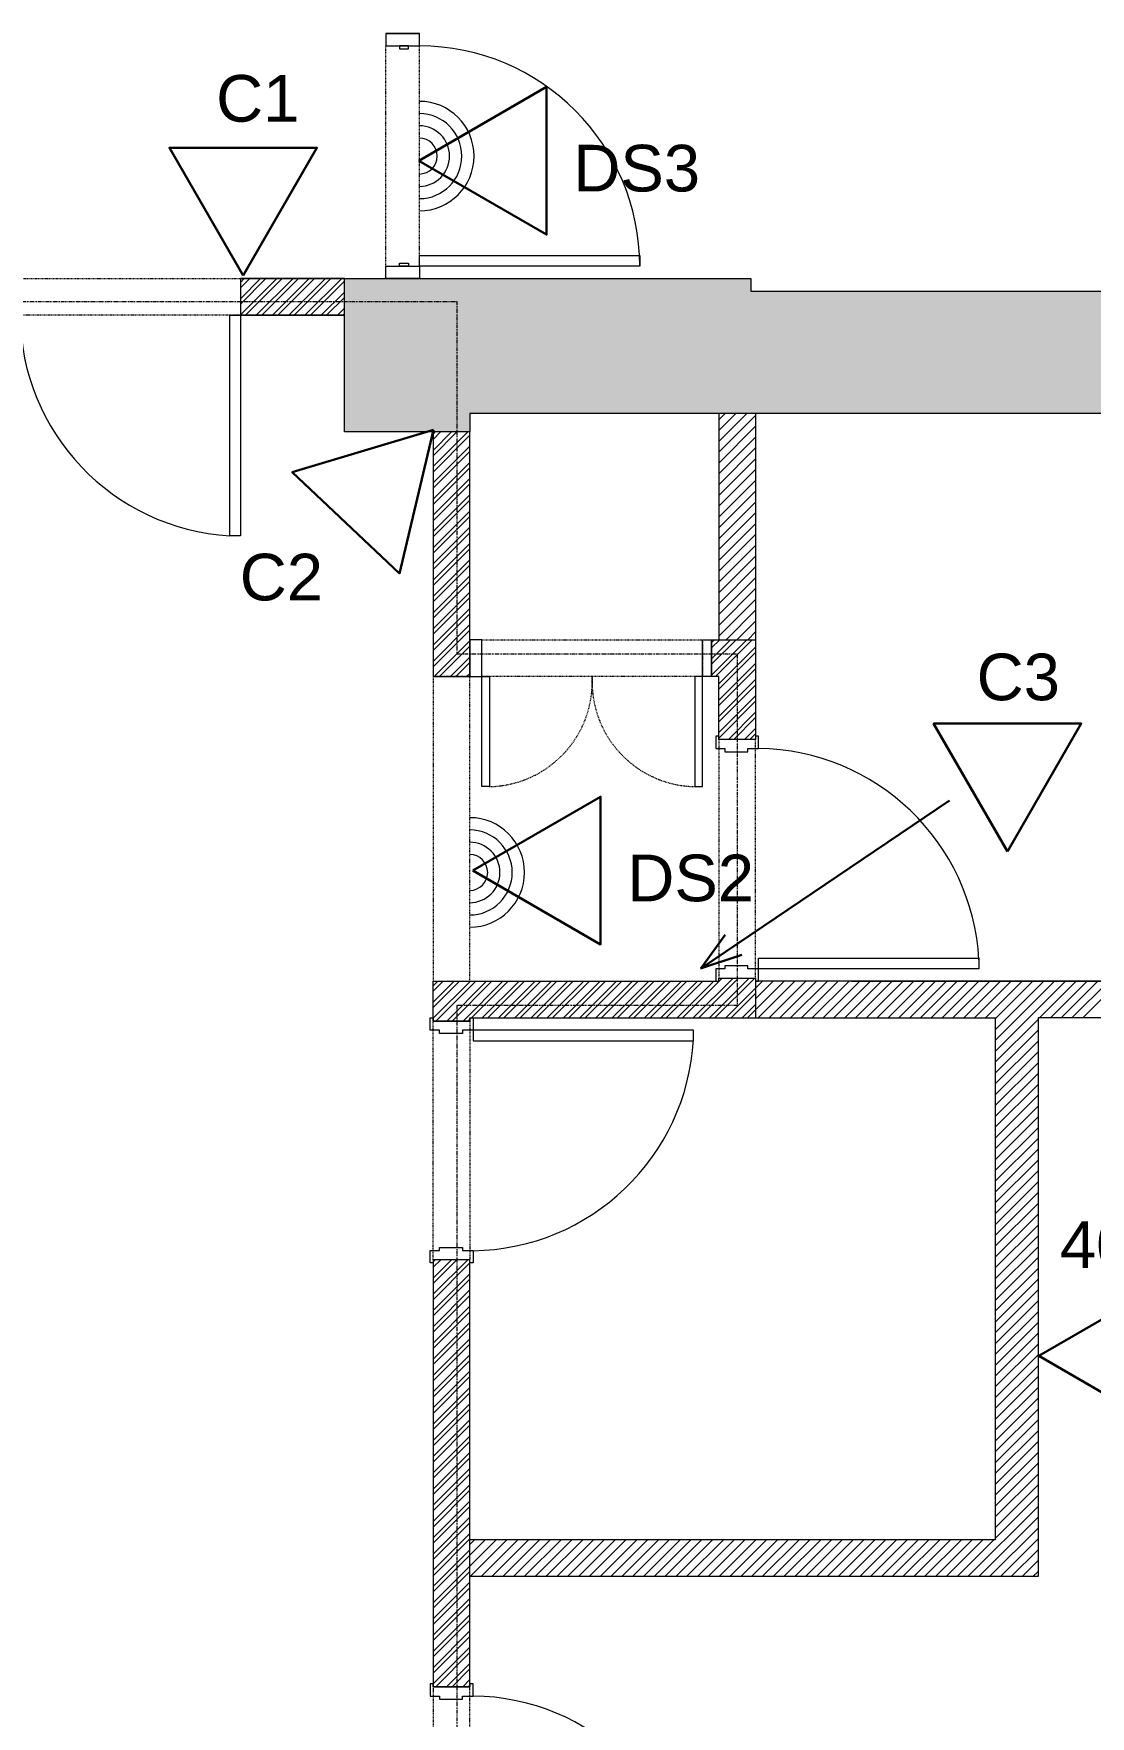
# Model space of a CAD drawing. Header units: inches. Extents: x 891 to 14187, y -1169 to 3232.
# Drawn here: x 1385.2 to 1557.8, y 397.9 to 672.8 of the extents above; entities that cross this region are included whole.
import ezdxf

# ---------------------------------------------------------------- set-up
doc = ezdxf.new("R2010")
doc.units = ezdxf.units.IN
doc.header["$MEASUREMENT"] = 0
doc.linetypes.add('IMPORT-IMPORT-HIDDEN2', pattern=[0.1875, 0.125, -0.0625])
doc.linetypes.add('IMPORT-IMPORT-PHANTOM2', pattern=[1.25, 0.625, -0.125, 0.125, -0.125, 0.125, -0.125])
doc.layers.add('_DROPS_IDFS', color=7, linetype='Continuous')
for name, color, linetype, lineweight in [('_OPTEC_LAYER', 1, 'Continuous', 30), ('A-DOOR', 7, 'Continuous', 9), ('A-DOOR-HEAD', 7, 'IMPORT-IMPORT-HIDDEN2', 9), ('A-DOOR-JAMB', 7, 'Continuous', 9), ('A-Hatch', 7, 'Continuous', 9), ('A-HATCH-1HR', 7, 'Continuous', 9), ('A-HATCH-2 HR', 7, 'Continuous', 9), ('A-WALL-INT NEW', 7, 'Continuous', 9), ('EX-EXT-CORE', 7, 'Continuous', 9), ('SPEAKER', 10, 'Continuous', 20), ('WALL TYPE', 7, 'IMPORT-IMPORT-PHANTOM2', 9)]:
    doc.layers.add(name, color=color, linetype=linetype, lineweight=lineweight)
doc.styles.add('Arial', font='arial.ttf', dxfattribs={"height": 7.623})

# ---------------------------------------------------------------- blocks, each defined once
blk = doc.blocks.new('_DATA')
at = {"layer": '_DROPS_IDFS', "color": 1, "lineweight": 30}
blk.add_lwpolyline([(24.61, 42.64), (12.55, 21.75), (36.67, 21.75)], close=True, dxfattribs=at)

msp = doc.modelspace()

# ---------------------------------------------------------------- hatches: boundary and pattern name
at = {"layer": 'A-Hatch'}
msp.add_hatch(color=9, dxfattribs=at).paths.add_polyline_path([(1777.81, 597.31), (1788.43, 597.31), (1788.43, 668.98), (1766.81, 668.98), (1766.81, 630.72), (1502.35, 630.72), (1502.35, 632.77), (1435.96, 632.77), (1435.96, 607.72), (1456.46, 607.72), (1456.46, 610.72), (1755.02, 610.72), (1755.02, 597.31), (1755.65, 597.31)])

# ---------------------------------------------------------------- linework, layer by layer
at = {"layer": '_OPTEC_LAYER'}
for p, q in [((1534.82, 547.52), (1494.15, 520.1)), ((1494.15, 520.1), (1498.15, 525.58)), ((1494.11, 520.1), (1500.87, 522.29))]:
    msp.add_line(p, q, dxfattribs=at)
at = {"layer": 'A-DOOR', "color": 8}
for p, q in [((1417.2, 590.77), (1417.2, 626.77)), ((1417.2, 626.77), (1418.96, 626.77)), ((1418.96, 626.77), (1418.96, 590.77)), ((1418.96, 590.77), (1417.2, 590.77))]:
    msp.add_line(p, q, dxfattribs=at)
for points in [[(1448.19, 634.77), (1448.19, 636.52), (1484.19, 636.52), (1484.19, 634.77)], [(1503.62, 558), (1503.12, 558), (1503.12, 557.5), (1497.12, 557.5), (1497.12, 558), (1496.62, 558), (1496.62, 556), (1498.12, 556), (1498.12, 555.49), (1501.87, 555.49), (1501.87, 556), (1503.62, 556)], [(1497.12, 518.5), (1503.12, 518.5), (1503.12, 518), (1503.62, 518), (1503.62, 520), (1501.87, 520), (1501.87, 520.51), (1498.12, 520.51), (1498.12, 520), (1496.62, 520), (1496.62, 518), (1497.12, 518)], [(1503.62, 521.75), (1539.62, 521.75), (1539.62, 520), (1503.62, 520)], [(1456.96, 403.25), (1456.46, 403.25), (1456.46, 402.75), (1450.46, 402.75), (1450.46, 403.25), (1449.96, 403.25), (1449.96, 401.25), (1451.46, 401.25), (1451.46, 400.74), (1455.21, 400.74), (1455.21, 401.25), (1456.96, 401.25)]]:
    msp.add_lwpolyline(points, close=True, dxfattribs=at)
at = {"layer": 'A-DOOR', "color": 8, "flags": 128}
for points in [[(1458.42, 573.78), (1456.42, 573.78), (1456.42, 567.78), (1458.42, 567.78)], [(1494.42, 573.78), (1495.92, 573.78), (1495.92, 567.78), (1494.42, 567.78)], [(1458.42, 549.78), (1458.42, 567.78), (1459.67, 567.78), (1459.67, 549.78)], [(1494.42, 549.78), (1494.42, 567.78), (1493.17, 567.78), (1493.17, 549.78)], [(1450.46, 511.5), (1456.46, 511.5), (1456.46, 512), (1456.96, 512), (1456.96, 510), (1455.21, 510), (1455.21, 509.49), (1451.46, 509.49), (1451.46, 510), (1449.96, 510), (1449.96, 512), (1450.46, 512)], [(1456.96, 508.25), (1492.96, 508.25), (1492.96, 510), (1456.96, 510)], [(1456.96, 472), (1456.46, 472), (1456.46, 472.5), (1450.46, 472.5), (1450.46, 472), (1449.96, 472), (1449.96, 474), (1451.46, 474), (1451.46, 474.51), (1455.21, 474.51), (1455.21, 474), (1456.96, 474)]]:
    msp.add_lwpolyline(points, close=True, dxfattribs=at)
at = {"layer": 'A-DOOR', "color": 55, "lineweight": 13}
msp.add_lwpolyline([(1503.62, 521.75), (1539.62, 521.75), (1539.62, 520), (1503.62, 520)], close=True, dxfattribs=at)
at = {"layer": 'A-DOOR', "color": 55, "lineweight": 13, "flags": 128}
msp.add_lwpolyline([(1456.96, 508.25), (1492.96, 508.25), (1492.96, 510), (1456.96, 510)], close=True, dxfattribs=at)
at = {"layer": 'A-DOOR', "color": 8}
for centre, radius, start, end in [((1448.19, 634.77), 36, 0, 90), ((1419.34, 627.08), 36.38, 180.4932, 266.6299), ((1503.17, 519.51), 36.5, 3.1299, 89.2953), ((1456.51, 510.49), 36.5, 270.7047, 356.8701), ((1456.51, 364.76), 36.5, 3.1299, 89.2953)]:
    msp.add_arc(centre, radius, start, end, dxfattribs=at)
at = {"layer": 'A-DOOR', "color": 8, "linetype": 'IMPORT-IMPORT-HIDDEN2'}
for centre, start, end in [((1459.3, 566.92), 271.2388, 2.8814), ((1493.54, 566.92), 177.1186, 268.7612)]:
    msp.add_arc(centre, 17.14, start, end, dxfattribs=at)
at = {"layer": 'A-DOOR-HEAD', "color": 8}
for p, q in [((1442.69, 634.77), (1442.69, 670.77)), ((1448.19, 634.77), (1448.19, 670.77)), ((1346.96, 632.77), (1418.96, 632.77)), ((1418.96, 632.77), (1418.96, 626.77)), ((1418.96, 626.77), (1346.96, 626.77)), ((1456.42, 567.78), (1450.46, 567.78)), ((1450.46, 567.78), (1450.46, 518)), ((1456.42, 518), (1456.42, 567.78)), ((1450.46, 518), (1456.42, 518))]:
    msp.add_line(p, q, dxfattribs=at)
at = {"layer": 'A-DOOR-HEAD', "color": 8, "flags": 128}
for points in [[(1458.42, 573.78), (1494.42, 573.78), (1494.42, 567.78), (1458.42, 567.78)], [(1450.46, 472.5), (1450.46, 511.5), (1456.46, 511.5), (1456.46, 472.5)]]:
    msp.add_lwpolyline(points, close=True, dxfattribs=at)
at = {"layer": 'A-DOOR-HEAD', "color": 8}
for points in [[(1497.12, 557.5), (1497.12, 518.5), (1503.12, 518.5), (1503.12, 557.5)], [(1450.46, 402.75), (1450.46, 363.75), (1456.46, 363.75), (1456.46, 402.75)]]:
    msp.add_lwpolyline(points, close=True, dxfattribs=at)
at = {"layer": 'A-DOOR-JAMB', "color": 8}
for points in [[(1442.69, 672.77), (1442.69, 670.77), (1448.19, 670.77), (1448.19, 672.77), (1442.69, 672.77), (1448.19, 672.77)], [(1442.69, 632.77), (1442.69, 634.77), (1448.19, 634.77), (1448.19, 632.77), (1442.69, 632.77), (1448.19, 632.77)]]:
    msp.add_lwpolyline(points, dxfattribs=at)
for points in [[(1444.94, 670.77), (1444.94, 670.27), (1446.44, 670.27), (1446.44, 670.77)], [(1444.94, 634.77), (1444.94, 635.27), (1446.44, 635.27), (1446.44, 634.77)]]:
    msp.add_lwpolyline(points, close=True, dxfattribs=at)
at = {"layer": 'A-HATCH-1HR', "color": 8}
for p, q in [((1497.12, 609.71), (1498.13, 610.72)), ((1497.12, 607.94), (1499.9, 610.72)), ((1497.12, 606.17), (1501.67, 610.72)), ((1497.12, 604.41), (1503.12, 610.41)), ((1497.12, 602.64), (1503.12, 608.64)), ((1497.12, 600.87), (1503.12, 606.87)), ((1497.12, 599.1), (1503.12, 605.1)), ((1497.12, 597.34), (1503.12, 603.34)), ((1497.12, 595.57), (1503.12, 601.57)), ((1497.12, 593.8), (1503.12, 599.8)), ((1497.12, 592.03), (1503.12, 598.03)), ((1497.12, 590.26), (1503.12, 596.26)), ((1497.12, 588.5), (1503.12, 594.5)), ((1497.12, 586.73), (1503.12, 592.73)), ((1497.12, 584.96), (1503.12, 590.96)), ((1497.12, 583.19), (1503.12, 589.19)), ((1497.12, 581.43), (1503.12, 587.43)), ((1497.12, 579.66), (1503.12, 585.66)), ((1497.12, 577.89), (1503.12, 583.89)), ((1497.12, 576.12), (1503.12, 582.12)), ((1497.12, 574.35), (1503.12, 580.35)), ((1498.31, 573.78), (1503.12, 578.59)), ((1500.08, 573.78), (1503.12, 576.82)), ((1501.85, 573.78), (1503.12, 575.05)), ((1503.12, 516.88), (1504.24, 518)), ((1503.12, 515.11), (1506.01, 518)), ((1503.12, 513.34), (1507.78, 518)), ((1503.55, 512), (1509.55, 518)), ((1505.32, 512), (1511.32, 518)), ((1507.08, 512), (1513.08, 518)), ((1508.85, 512), (1514.85, 518)), ((1510.62, 512), (1516.62, 518)), ((1512.39, 512), (1518.39, 518)), ((1514.15, 512), (1520.15, 518)), ((1515.92, 512), (1521.92, 518)), ((1517.69, 512), (1523.69, 518)), ((1519.46, 512), (1525.46, 518)), ((1521.23, 512), (1527.23, 518)), ((1522.99, 512), (1528.99, 518)), ((1524.76, 512), (1530.76, 518)), ((1526.53, 512), (1532.53, 518)), ((1528.3, 512), (1534.3, 518)), ((1530.06, 512), (1536.06, 518)), ((1531.83, 512), (1537.83, 518)), ((1533.6, 512), (1539.6, 518)), ((1535.37, 512), (1541.37, 518)), ((1537.14, 512), (1543.14, 518)), ((1538.9, 512), (1544.9, 518)), ((1540.67, 512), (1546.67, 518)), ((1542.44, 512), (1548.44, 518)), ((1544.21, 512), (1550.21, 518)), ((1545.97, 512), (1551.97, 518)), ((1547.74, 512), (1553.74, 518)), ((1549.51, 512), (1555.51, 518)), ((1551.28, 512), (1557.28, 518)), ((1553.05, 512), (1559.05, 518)), ((1554.81, 512), (1560.81, 518)), ((1556.58, 512), (1562.58, 518)), ((1542.27, 511.83), (1542.44, 512)), ((1542.27, 510.06), (1544.21, 512)), ((1542.27, 508.3), (1545.97, 512)), ((1542.27, 506.53), (1547.74, 512)), ((1542.27, 504.76), (1549.27, 511.76)), ((1542.27, 502.99), (1549.27, 509.99)), ((1542.27, 501.23), (1549.27, 508.23)), ((1542.27, 499.46), (1549.27, 506.46)), ((1542.27, 497.69), (1549.27, 504.69)), ((1542.27, 495.92), (1549.27, 502.92)), ((1542.27, 494.15), (1549.27, 501.15)), ((1542.27, 492.39), (1549.27, 499.39)), ((1542.27, 490.62), (1549.27, 497.62)), ((1542.27, 488.85), (1549.27, 495.85)), ((1542.27, 487.08), (1549.27, 494.08)), ((1542.27, 485.32), (1549.27, 492.32)), ((1542.27, 483.55), (1549.27, 490.55)), ((1542.27, 481.78), (1549.27, 488.78)), ((1542.27, 480.01), (1549.27, 487.01)), ((1542.27, 478.24), (1549.27, 485.24)), ((1542.27, 476.48), (1549.27, 483.48)), ((1542.27, 474.71), (1549.27, 481.71)), ((1542.27, 472.94), (1549.27, 479.94)), ((1542.27, 471.17), (1549.27, 478.17)), ((1542.27, 469.41), (1549.27, 476.41)), ((1542.27, 467.64), (1549.27, 474.64)), ((1542.27, 465.87), (1549.27, 472.87)), ((1542.27, 464.1), (1549.27, 471.1)), ((1542.27, 462.33), (1549.27, 469.33)), ((1542.27, 460.57), (1549.27, 467.57)), ((1542.27, 458.8), (1549.27, 465.8)), ((1542.27, 457.03), (1549.27, 464.03)), ((1542.27, 455.26), (1549.27, 462.26)), ((1542.27, 453.5), (1549.27, 460.5)), ((1542.27, 451.73), (1549.27, 458.73)), ((1542.27, 449.96), (1549.27, 456.96)), ((1542.27, 448.19), (1549.27, 455.19)), ((1542.27, 446.42), (1549.27, 453.42)), ((1542.27, 444.66), (1549.27, 451.66)), ((1542.27, 442.89), (1549.27, 449.89)), ((1542.27, 441.12), (1549.27, 448.12)), ((1542.27, 439.35), (1549.27, 446.35)), ((1542.27, 437.59), (1549.27, 444.59)), ((1542.27, 435.82), (1549.27, 442.82)), ((1542.27, 434.05), (1549.27, 441.05)), ((1542.27, 432.28), (1549.27, 439.28)), ((1542.27, 430.51), (1549.27, 437.51)), ((1542.27, 428.75), (1549.27, 435.75)), ((1537.81, 420.75), (1549.27, 432.21)), ((1542.27, 426.98), (1549.27, 433.98)), ((1539.58, 420.75), (1549.27, 430.44)), ((1456.46, 426.02), (1457.19, 426.75)), ((1456.46, 424.26), (1458.96, 426.75)), ((1456.46, 422.49), (1460.72, 426.75)), ((1456.49, 420.75), (1462.49, 426.75)), ((1458.26, 420.75), (1464.26, 426.75)), ((1460.03, 420.75), (1466.03, 426.75)), ((1461.8, 420.75), (1467.8, 426.75)), ((1463.56, 420.75), (1469.56, 426.75)), ((1465.33, 420.75), (1471.33, 426.75)), ((1467.1, 420.75), (1473.1, 426.75)), ((1468.87, 420.75), (1474.87, 426.75)), ((1470.63, 420.75), (1476.63, 426.75)), ((1472.4, 420.75), (1478.4, 426.75)), ((1474.17, 420.75), (1480.17, 426.75)), ((1475.94, 420.75), (1481.94, 426.75)), ((1477.71, 420.75), (1483.71, 426.75)), ((1479.47, 420.75), (1485.47, 426.75)), ((1481.24, 420.75), (1487.24, 426.75)), ((1483.01, 420.75), (1489.01, 426.75)), ((1484.78, 420.75), (1490.78, 426.75)), ((1486.54, 420.75), (1492.54, 426.75)), ((1488.31, 420.75), (1494.31, 426.75)), ((1490.08, 420.75), (1496.08, 426.75)), ((1491.85, 420.75), (1497.85, 426.75)), ((1493.62, 420.75), (1499.62, 426.75)), ((1495.38, 420.75), (1501.38, 426.75)), ((1497.15, 420.75), (1503.15, 426.75)), ((1498.92, 420.75), (1504.92, 426.75)), ((1500.69, 420.75), (1506.69, 426.75)), ((1502.45, 420.75), (1508.45, 426.75)), ((1504.22, 420.75), (1510.22, 426.75)), ((1505.99, 420.75), (1511.99, 426.75)), ((1507.76, 420.75), (1513.76, 426.75)), ((1509.53, 420.75), (1515.53, 426.75)), ((1511.29, 420.75), (1517.29, 426.75)), ((1513.06, 420.75), (1519.06, 426.75)), ((1514.83, 420.75), (1520.83, 426.75)), ((1516.6, 420.75), (1522.6, 426.75)), ((1518.36, 420.75), (1524.36, 426.75)), ((1520.13, 420.75), (1526.13, 426.75)), ((1521.9, 420.75), (1527.9, 426.75)), ((1523.67, 420.75), (1529.67, 426.75)), ((1525.44, 420.75), (1531.44, 426.75)), ((1527.2, 420.75), (1533.2, 426.75)), ((1528.97, 420.75), (1534.97, 426.75)), ((1530.74, 420.75), (1536.74, 426.75)), ((1532.51, 420.75), (1538.51, 426.75)), ((1534.27, 420.75), (1540.27, 426.75)), ((1536.04, 420.75), (1542.04, 426.75)), ((1541.35, 420.75), (1549.27, 428.68)), ((1543.11, 420.75), (1549.27, 426.91)), ((1544.88, 420.75), (1549.27, 425.14)), ((1546.65, 420.75), (1549.27, 423.37)), ((1548.42, 420.75), (1549.27, 421.6))]:
    msp.add_line(p, q, dxfattribs=at)
at = {"layer": 'A-HATCH-2 HR', "color": 8}
for p, q in [((1418.96, 632.14), (1419.59, 632.77)), ((1418.96, 629.48), (1422.25, 632.77)), ((1418.96, 626.83), (1424.9, 632.77)), ((1418.96, 631.25), (1420.48, 632.77)), ((1418.96, 628.6), (1423.13, 632.77)), ((1419.78, 626.77), (1425.78, 632.77)), ((1421.55, 626.77), (1427.55, 632.77)), ((1422.43, 626.77), (1428.43, 632.77)), ((1424.2, 626.77), (1430.2, 632.77)), ((1425.08, 626.77), (1431.08, 632.77)), ((1426.85, 626.77), (1432.85, 632.77)), ((1427.74, 626.77), (1433.74, 632.77)), ((1429.5, 626.77), (1435.5, 632.77)), ((1430.39, 626.77), (1435.96, 632.34)), ((1432.16, 626.77), (1435.96, 630.57)), ((1433.04, 626.77), (1435.96, 629.69)), ((1434.81, 626.77), (1435.96, 627.92)), ((1435.69, 626.77), (1435.96, 627.04)), ((1450.42, 607.36), (1450.77, 607.72)), ((1450.42, 604.71), (1453.43, 607.72)), ((1450.42, 602.06), (1456.08, 607.72)), ((1450.42, 606.47), (1451.66, 607.72)), ((1450.42, 603.82), (1454.31, 607.72)), ((1450.42, 601.17), (1456.42, 607.17)), ((1450.42, 599.4), (1456.42, 605.4)), ((1450.42, 598.52), (1456.42, 604.52)), ((1450.42, 596.75), (1456.42, 602.75)), ((1450.42, 595.87), (1456.42, 601.87)), ((1450.42, 594.1), (1456.42, 600.1)), ((1450.42, 593.22), (1456.42, 599.22)), ((1450.42, 591.45), (1456.42, 597.45)), ((1450.42, 590.57), (1456.42, 596.57)), ((1450.42, 588.8), (1456.42, 594.8)), ((1450.42, 587.91), (1456.42, 593.91)), ((1450.42, 586.15), (1456.42, 592.15)), ((1450.42, 585.26), (1456.42, 591.26)), ((1450.42, 583.49), (1456.42, 589.49)), ((1450.42, 582.61), (1456.42, 588.61)), ((1450.42, 580.84), (1456.42, 586.84)), ((1450.42, 579.96), (1456.42, 585.96)), ((1450.42, 578.19), (1456.42, 584.19)), ((1450.42, 577.31), (1456.42, 583.31)), ((1450.42, 575.54), (1456.42, 581.54)), ((1450.42, 574.66), (1456.42, 580.66)), ((1450.42, 572.89), (1456.42, 578.89)), ((1450.42, 572), (1456.42, 578)), ((1450.42, 570.24), (1456.42, 576.24)), ((1450.42, 569.35), (1456.42, 575.35)), ((1450.61, 567.78), (1456.42, 573.58)), ((1451.49, 567.78), (1456.42, 572.7)), ((1495.92, 573.31), (1496.38, 573.78)), ((1495.92, 570.66), (1499.04, 573.78)), ((1495.92, 568.01), (1501.69, 573.78)), ((1495.92, 572.43), (1497.27, 573.78)), ((1495.92, 569.77), (1499.92, 573.78)), ((1496.57, 567.78), (1502.57, 573.78)), ((1497.12, 566.56), (1503.12, 572.56)), ((1497.12, 565.68), (1503.12, 571.68)), ((1453.26, 567.78), (1456.42, 570.93)), ((1454.15, 567.78), (1456.42, 570.05)), ((1497.12, 563.91), (1503.12, 569.91)), ((1497.12, 563.03), (1503.12, 569.03)), ((1455.91, 567.78), (1456.42, 568.28)), ((1497.12, 561.26), (1503.12, 567.26)), ((1497.12, 560.37), (1503.12, 566.37)), ((1497.12, 558.61), (1503.12, 564.61)), ((1497.12, 557.72), (1503.12, 563.72)), ((1498.67, 557.5), (1503.12, 561.95)), ((1499.55, 557.5), (1503.12, 561.07)), ((1501.32, 557.5), (1503.12, 559.3)), ((1502.2, 557.5), (1503.12, 558.42)), ((1450.46, 517.25), (1451.21, 518)), ((1450.46, 514.6), (1453.86, 518)), ((1450.46, 511.95), (1456.52, 518)), ((1450.46, 516.37), (1452.1, 518)), ((1450.46, 513.71), (1454.75, 518)), ((1450.9, 511.5), (1457.4, 518)), ((1452.67, 511.5), (1459.17, 518)), ((1453.55, 511.5), (1460.05, 518)), ((1455.32, 511.5), (1461.82, 518)), ((1456.7, 512), (1462.7, 518)), ((1458.47, 512), (1464.47, 518)), ((1459.35, 512), (1465.35, 518)), ((1461.12, 512), (1467.12, 518)), ((1462.01, 512), (1468.01, 518)), ((1463.77, 512), (1469.77, 518)), ((1464.66, 512), (1470.66, 518)), ((1466.43, 512), (1472.43, 518)), ((1467.31, 512), (1473.31, 518)), ((1469.08, 512), (1475.08, 518)), ((1469.96, 512), (1475.96, 518)), ((1471.73, 512), (1477.73, 518)), ((1472.61, 512), (1478.61, 518)), ((1474.38, 512), (1480.38, 518)), ((1475.26, 512), (1481.26, 518)), ((1477.03, 512), (1483.03, 518)), ((1477.92, 512), (1483.92, 518)), ((1479.68, 512), (1485.68, 518)), ((1480.57, 512), (1486.57, 518)), ((1482.34, 512), (1488.34, 518)), ((1483.22, 512), (1489.22, 518)), ((1484.99, 512), (1490.99, 518)), ((1485.87, 512), (1491.87, 518)), ((1487.64, 512), (1493.64, 518)), ((1488.52, 512), (1494.52, 518)), ((1490.29, 512), (1496.29, 518)), ((1491.17, 512), (1497.67, 518.5)), ((1492.94, 512), (1499.44, 518.5)), ((1493.83, 512), (1500.33, 518.5)), ((1495.59, 512), (1502.09, 518.5)), ((1496.48, 512), (1502.98, 518.5)), ((1498.24, 512), (1503.12, 516.88)), ((1499.13, 512), (1503.12, 515.99)), ((1500.9, 512), (1503.12, 514.22)), ((1456.2, 511.5), (1456.46, 511.76)), ((1501.78, 512), (1503.12, 513.34)), ((1450.46, 472.17), (1450.79, 472.5)), ((1450.46, 469.52), (1453.44, 472.5)), ((1450.46, 466.87), (1456.09, 472.5)), ((1450.46, 471.29), (1451.67, 472.5)), ((1450.46, 468.64), (1454.33, 472.5)), ((1450.46, 465.98), (1456.46, 471.98)), ((1450.46, 464.22), (1456.46, 470.22)), ((1450.46, 463.33), (1456.46, 469.33)), ((1450.46, 461.57), (1456.46, 467.57)), ((1450.46, 460.68), (1456.46, 466.68)), ((1450.46, 458.91), (1456.46, 464.91)), ((1450.46, 458.03), (1456.46, 464.03)), ((1450.46, 456.26), (1456.46, 462.26)), ((1450.46, 455.38), (1456.46, 461.38)), ((1450.46, 453.61), (1456.46, 459.61)), ((1450.46, 452.73), (1456.46, 458.73)), ((1450.46, 450.96), (1456.46, 456.96)), ((1450.46, 450.07), (1456.46, 456.07)), ((1450.46, 448.31), (1456.46, 454.31)), ((1450.46, 447.42), (1456.46, 453.42)), ((1450.46, 445.66), (1456.46, 451.66)), ((1450.46, 444.77), (1456.46, 450.77)), ((1450.46, 443), (1456.46, 449)), ((1450.46, 442.12), (1456.46, 448.12)), ((1450.46, 440.35), (1456.46, 446.35)), ((1450.46, 439.47), (1456.46, 445.47)), ((1450.46, 437.7), (1456.46, 443.7)), ((1450.46, 436.82), (1456.46, 442.82)), ((1450.46, 435.05), (1456.46, 441.05)), ((1450.46, 434.16), (1456.46, 440.16)), ((1450.46, 432.4), (1456.46, 438.4)), ((1450.46, 431.51), (1456.46, 437.51)), ((1450.46, 429.75), (1456.46, 435.75)), ((1450.46, 428.86), (1456.46, 434.86)), ((1450.46, 427.09), (1456.46, 433.09)), ((1450.46, 426.21), (1456.46, 432.21)), ((1450.46, 424.44), (1456.46, 430.44)), ((1450.46, 423.56), (1456.46, 429.56)), ((1450.46, 421.79), (1456.46, 427.79)), ((1450.46, 420.91), (1456.46, 426.91)), ((1450.46, 419.14), (1456.46, 425.14)), ((1450.46, 418.25), (1456.46, 424.25)), ((1450.46, 416.49), (1456.46, 422.49)), ((1450.46, 415.6), (1456.46, 421.6)), ((1450.46, 413.84), (1456.46, 419.84)), ((1450.46, 412.95), (1456.46, 418.95)), ((1450.46, 411.18), (1456.46, 417.18)), ((1450.46, 410.3), (1456.46, 416.3)), ((1450.46, 408.53), (1456.46, 414.53)), ((1450.46, 407.65), (1456.46, 413.65)), ((1450.46, 405.88), (1456.46, 411.88)), ((1450.46, 405), (1456.46, 411)), ((1450.46, 403.23), (1456.46, 409.23)), ((1450.87, 402.75), (1456.46, 408.35)), ((1452.63, 402.75), (1456.46, 406.58)), ((1453.52, 402.75), (1456.46, 405.69)), ((1455.29, 402.75), (1456.46, 403.93)), ((1456.17, 402.75), (1456.46, 403.04))]:
    msp.add_line(p, q, dxfattribs=at)
at = {"layer": 'A-WALL-INT NEW', "color": 8}
for p, q in [((1435.96, 632.77), (1418.96, 632.77)), ((1418.96, 632.77), (1435.96, 632.77)), ((1418.96, 632.77), (1418.96, 626.77)), ((1435.96, 626.77), (1435.96, 632.77)), ((1418.96, 626.77), (1435.96, 626.77)), ((1435.96, 626.77), (1418.96, 626.77)), ((1497.12, 610.72), (1497.12, 573.78)), ((1503.12, 610.72), (1503.12, 557.5)), ((1456.42, 607.72), (1450.42, 607.72)), ((1450.42, 607.72), (1450.42, 567.78)), ((1456.42, 567.78), (1456.42, 607.72)), ((1495.92, 567.78), (1495.92, 573.78)), ((1495.92, 573.78), (1503.12, 573.78)), ((1450.42, 567.78), (1456.42, 567.78)), ((1497.12, 567.78), (1495.92, 567.78)), ((1497.12, 557.5), (1497.12, 567.78)), ((1503.12, 557.5), (1497.12, 557.5)), ((1450.46, 511.5), (1450.46, 518)), ((1450.46, 518), (1497.12, 518)), ((1497.12, 518), (1497.12, 518.5)), ((1497.12, 518.5), (1503.12, 518.5)), ((1503.12, 518.5), (1503.12, 512)), ((1755.02, 518), (1503.12, 518)), ((1518.81, 518), (1755.02, 518)), ((1456.46, 511.5), (1450.46, 511.5)), ((1456.46, 512), (1456.46, 511.5)), ((1456.46, 511.5), (1456.46, 512)), ((1456.46, 512), (1542.27, 512)), ((1542.27, 512), (1542.27, 426.75)), ((1770.81, 512), (1549.27, 512)), ((1549.27, 512), (1549.27, 420.75)), ((1456.46, 472.5), (1450.46, 472.5)), ((1450.46, 472.5), (1450.46, 402.75)), ((1456.46, 402.75), (1456.46, 472.5)), ((1542.27, 426.75), (1456.46, 426.75)), ((1549.27, 420.75), (1456.46, 420.75)), ((1450.46, 402.75), (1456.46, 402.75))]:
    msp.add_line(p, q, dxfattribs=at)
at = {"layer": 'EX-EXT-CORE', "color": 8, "flags": 128}
msp.add_lwpolyline([(1755.02, 597.31), (1755.02, 610.72), (1456.46, 610.72), (1456.46, 607.72), (1435.96, 607.72), (1435.96, 632.77), (1502.35, 632.77), (1502.35, 630.72), (1766.81, 630.72), (1766.81, 668.98), (1788.43, 668.98), (1788.43, 597.31), (1755.65, 597.31)], dxfattribs=at)
at = {"layer": 'SPEAKER', "color": 3}
for centre, radius in [((1448.19, 652.77), 8.94), ((1448.19, 652.77), 6.94), ((1448.19, 652.77), 4.94), ((1448.19, 652.77), 2.93), ((1456.42, 535.77), 8.94), ((1456.42, 535.77), 6.94), ((1456.42, 535.77), 4.94), ((1456.42, 535.77), 2.93)]:
    msp.add_arc(centre, radius, 270, 90, dxfattribs=at)
at = {"layer": 'WALL TYPE', "color": 8}
for p, q in [((1293.34, 629.02), (1454.31, 629.02)), ((1454.31, 629.02), (1454.31, 571.45)), ((1454.31, 571.45), (1500.12, 571.45)), ((1500.12, 571.45), (1500.12, 514.01)), ((1454.31, 514.01), (1454.31, 347.68)), ((1500.12, 514.01), (1454.31, 514.01))]:
    msp.add_line(p, q, dxfattribs=at)

# ---------------------------------------------------------------- block references
at = {"layer": '_OPTEC_LAYER'}
for p, rotation in [((1490.72, 627.39), 89.99999999999999), ((1444.01, 675.88), 180), ((1403.36, 593.91), 316.709457426422), ((1568.88, 581.83), 180), ((1499.54, 511.46), 89.99999999999999), ((1592.02, 432.18), 89.99999999999999)]:
    msp.add_blockref('_DATA', p, dxfattribs=dict(at, rotation=rotation))

# ---------------------------------------------------------------- texts
at = {"layer": '_OPTEC_LAYER', "char_height": 7.623, "attachment_point": 1, "style": 'Arial'}
for s, insert in [('C1', (1414.98, 666.01)), ('DS3', (1473.34, 654.61)), ('C2', (1418.84, 587.82)), ('C3', (1539.23, 571.51)), ('DS2', (1482.16, 538.68)), ('408-W5', (1552.84, 478.8))]:
    msp.add_mtext_dynamic_manual_height_columns(s, width=5.9059, gutter_width=1, heights=[0.748], dxfattribs=dict(at, insert=insert))

doc.saveas('drawing.dxf')
